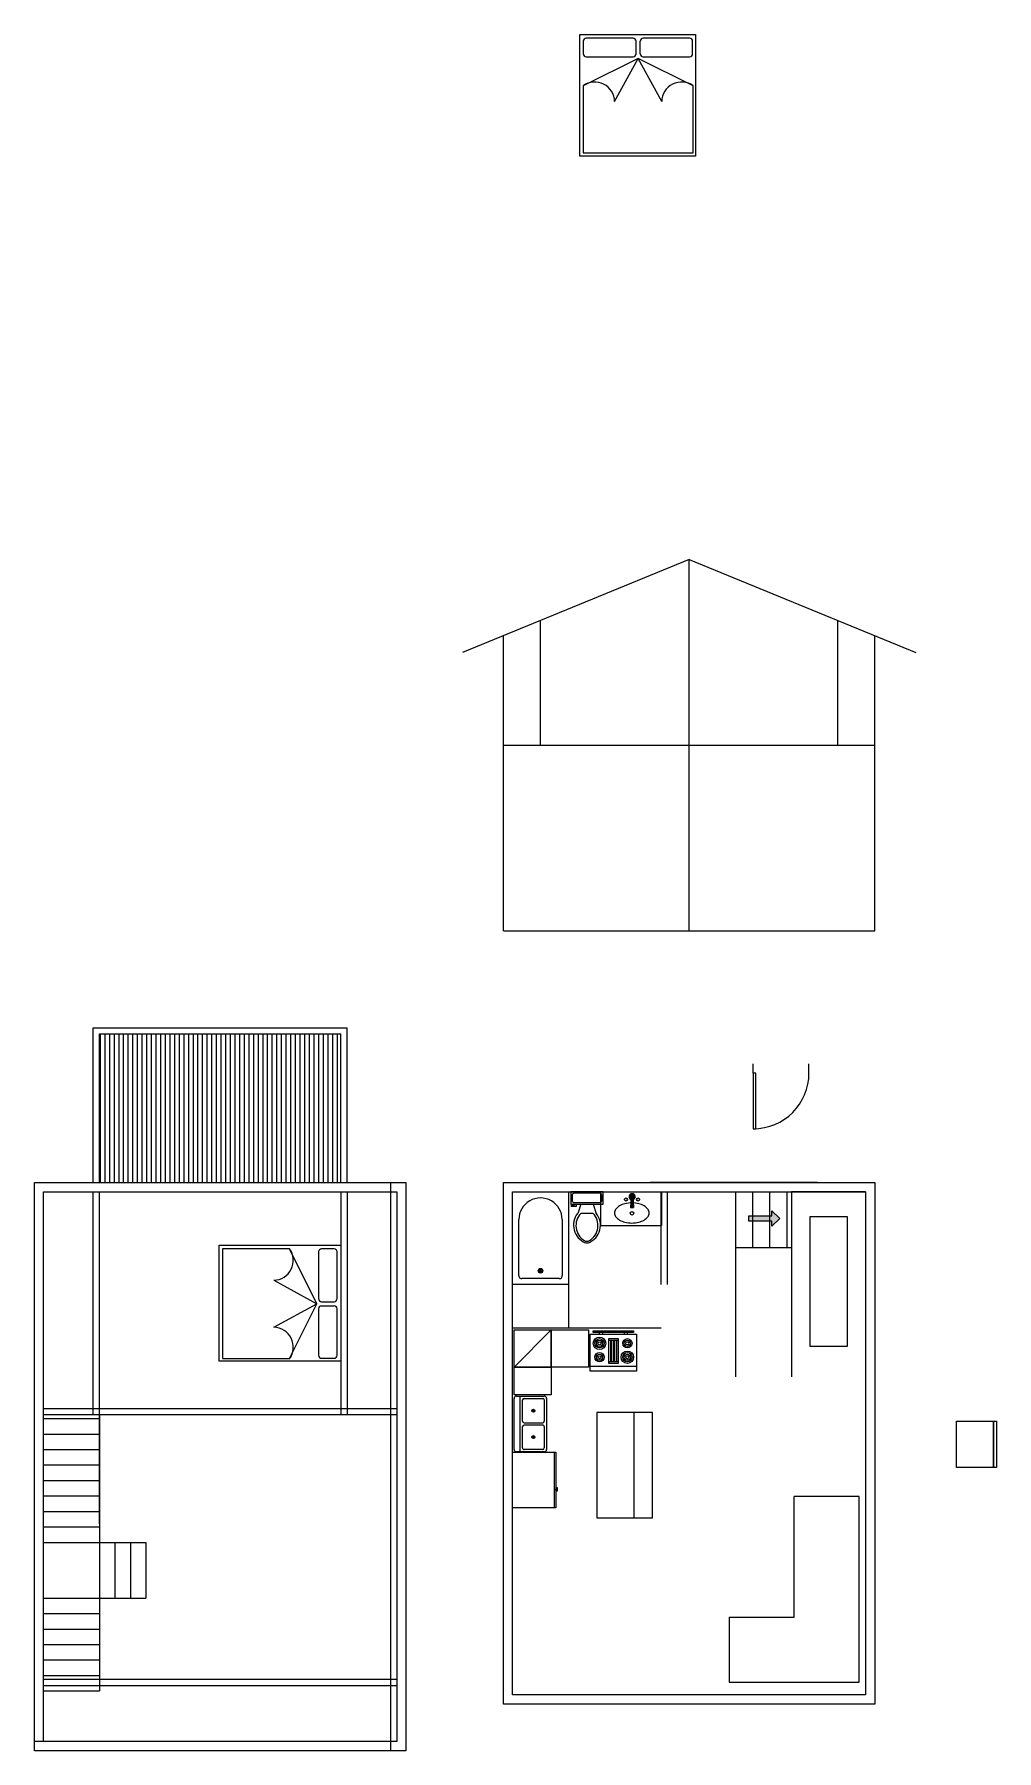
# Model space of a CAD drawing. Header units: inches. Extents: x -1352 to -78, y -2585 to 883.
# Drawn here: x -700 to -78, y -226 to 883 of the extents above; entities outside this region: 1.
import ezdxf

# ---------------------------------------------------------------- set-up
doc = ezdxf.new("R2010")
doc.units = ezdxf.units.IN
doc.header["$MEASUREMENT"] = 0
for name, color, linetype in [('0 @ 1', 7, 'Continuous'), ('Cabinets', 30, 'Continuous'), ('Doors', 82, 'Continuous'), ('Ext Walls', 7, 'Continuous'), ('Furnishings', 213, 'Continuous')]:
    doc.layers.add(name, color=color, linetype=linetype)

# ---------------------------------------------------------------- blocks, each defined once
blk = doc.blocks.new('Refrigerator-2 door - 36 in top')
for p, q in [((0, -26.999999), (36, -26.999999)), ((11, -27.999999), (11, -28.999999)), ((11, -28.999999), (13, -28.999999)), ((12, -26.999999), (12, -28.999999)), ((13, -28.999999), (13, -27.999999))]:
    blk.add_line(p, q)
blk.add_lwpolyline([(0, -27.999999), (0, 0), (36, 0), (36, -27.999999)], close=True)
blk = doc.blocks.new('Range-Oven - 30 in top')
for p, q in [((0, -3), (30, -3)), ((12, -6), (18, -6)), ((13, -20), (13, -6)), ((14, -6), (14, -20)), ((15, -20), (15, -6)), ((16, -6), (16, -20)), ((17, -20), (17, -6)), ((18, -20), (12, -20)), ((6, -24), (6, -25)), ((8, -25), (8, -24)), ((22, -25), (22, -24)), ((24, -24), (24, -25))]:
    blk.add_line(p, q)
for points in [[(0, -24), (0, 0), (30, 0), (30, -24)], [(12, -21), (12, -5), (18, -5), (18, -21)], [(2, -26), (2, -25), (28, -25), (28, -26)]]:
    blk.add_lwpolyline(points, close=True)
for centre, radius in [((6, -9), 4), ((6, -9), 3), ((6, -9), 2), ((6, -9), 1), ((24, -9), 3), ((24, -9), 2), ((24, -9), 1), ((6, -18), 3), ((6, -18), 2), ((6, -18), 1), ((24, -18), 4), ((24, -18), 3), ((24, -18), 2), ((24, -18), 1)]:
    blk.add_circle(centre, radius)
blk = doc.blocks.new('Sink-double - 36 in top')
for p, q in [((-18, -4), (18, -4)), ((-0.75, -18.5), (-0.75, -6.5)), ((0.75, -6.5), (0.75, -18.5))]:
    blk.add_line(p, q)
for points in [[(-16.5, 0), (16.5, 0)], [(-18, -19.5), (-18, -1.5)], [(-16.5, -18.5), (-16.5, -6.5)], [(-15.5, -5.5), (-1.75, -5.5)], [(1.75, -5.5), (15.5, -5.5)], [(16.5, -6.5), (16.5, -18.5)], [(18, -1.5), (18, -19.5)], [(16.5, -21), (-16.5, -21)], [(-1.75, -19.5), (-15.5, -19.5)], [(15.5, -19.5), (1.75, -19.5)]]:
    blk.add_lwpolyline(points)
for centre, radius in [((-8.5, -12.5), 1), ((-8.5, -12.5), 0.5), ((8.5, -12.5), 1), ((8.5, -12.5), 0.5)]:
    blk.add_circle(centre, radius)
for centre, radius, start, end in [((-16.5, -1.5), 1.5, 90, 180), ((16.5, -1.5), 1.5, 0, 90), ((-15.5, -6.5), 1, 90, 180), ((-1.75, -6.5), 1, 0, 90), ((1.75, -6.5), 1, 90, 180), ((15.5, -6.5), 1, 0, 90), ((-16.5, -19.5), 1.5, 180, 270), ((-15.5, -18.5), 1, 180, 270), ((-1.75, -18.5), 1, 270, 0), ((1.75, -18.5), 1, 180, 270), ((15.5, -18.5), 1, 270, 0), ((16.5, -19.5), 1.5, 270, 0)]:
    blk.add_arc(centre, radius, start, end)
blk = doc.blocks.new('A$C46517758')
for p, q in [((0, 0), (0, 2)), ((0, 2), (1.9, 2)), ((1.9, 2), (1.9, 0)), ((0.057, 1.888), (0.057, 1.682)), ((0.875, 1.938), (0.107, 1.938)), ((0.925, 1.682), (0.925, 1.888)), ((0.992, 1.682), (0.992, 1.888)), ((1.803, 1.938), (1.042, 1.938)), ((1.853, 1.682), (1.853, 1.888)), ((0.959, 1.602), (0.057, 1.156)), ((0.107, 1.632), (0.875, 1.632)), ((0.573, 0.898), (0.959, 1.602)), ((1.859, 1.156), (0.959, 1.602)), ((1.345, 0.898), (0.959, 1.602)), ((1.042, 1.632), (1.803, 1.632)), ((0.057, 1.156), (0.057, 0.057)), ((1.859, 0.057), (1.859, 1.156)), ((0.057, 0.057), (1.859, 0.057)), ((1.9, 0), (0, 0))]:
    blk.add_line(p, q)
for centre, radius, start, end in [((0.107, 1.888), 0.05, 90, 180), ((0.875, 1.888), 0.05, 0, 90), ((1.042, 1.888), 0.05, 90, 180), ((1.803, 1.888), 0.05, 0, 90), ((0.107, 1.682), 0.05, 180, 270), ((0.875, 1.682), 0.05, 270, 0), ((1.042, 1.682), 0.05, 180, 270), ((1.803, 1.682), 0.05, 270, 0), ((0.247, 0.892), 0.326, 1.0853, 125.715), ((1.671, 0.892), 0.326, 54.285, 178.9147)]:
    blk.add_arc(centre, radius, start, end)
blk = doc.blocks.new('Bath Tub - 26 x 60 in.')
for p, q in [((8, -18), (10, -18)), ((9, -17), (9, -19))]:
    blk.add_line(p, q)
blk.add_lwpolyline([(0, -36), (0, 0), (60, 0), (60, -36)], close=True)
for points in [[(4, -30), (4, -6)], [(6, -4), (42, -4)], [(42, -32), (6, -32)]]:
    blk.add_lwpolyline(points)
for radius in [1.5, 1]:
    blk.add_circle((9, -18), radius)
for centre, radius, start, end in [((5.75, -5.75), 1.77, 81.8699, 188.1301), ((42, -18), 14, 270, 90), ((5.75, -30.25), 1.77, 171.8699, 278.1301)]:
    blk.add_arc(centre, radius, start, end)
blk = doc.blocks.new('*U16')
for p, q in [((0, 0), (0, -6)), ((-36, 0), (-36, -6))]:
    blk.add_line(p, q)
blk.add_lwpolyline([(0, 0), (0, 36), (-1.75, 36), (-1.75, 0)], close=True)
blk.add_arc((0, 0), 36, 90, 180)
blk = doc.blocks.new('Toilet - top')
for p, q in [((-10, -8.5), (-8, -8.5)), ((-10, -9.5), (-10, -8.5)), ((-7, -9.5), (-10, -9.5)), ((-8, -8.5), (-8, -8)), ((-7, -8), (-7, -9.5)), ((-4, -8), (-6, -14)), ((4, -8), (6, -14)), ((9.5, -6), (9.5, -2)), ((4, -14), (-4, -14))]:
    blk.add_line(p, q)
blk.add_lwpolyline([(10.5, -8), (10.5, 0), (-10.5, 0), (-10.5, -8)], close=True)
for points in [[(-9.5, -2), (-9.5, -6)], [(8.5, -1), (-8.5, -1)], [(-8.5, -7), (8.5, -7)]]:
    blk.add_lwpolyline(points)
for centre, radius, start, end in [((-8.6, -1.9), 0.884, 81.8699, 188.1301), ((-8.6, -6.1), 0.884, 171.8699, 278.1301), ((8.6, -1.9), 0.884, 351.8699, 98.1301), ((8.6, -6.1), 0.884, 261.8699, 8.1301), ((3.5, -21.6), 12.2, 141.4691, 247.9714), ((4.2, -21.8), 11.3, 136.3677, 238.9468), ((-3.5, -21.6), 12.2, 292.0284, 38.5307), ((-4.2, -21.8), 11.3, 301.053, 43.6321), ((0, -27.9), 4, 245.7318, 294.2682), ((0, -29), 4, 254.8605, 285.1395)]:
    blk.add_arc(centre, radius, start, end)
blk = doc.blocks.new('A$C50A015BB')
for p, q in [((0, 0.55), (1, 0.55)), ((0, 0.55), (0, 0)), ((0.493, 0.335), (0.493, 0.295)), ((0.493, 0.335), (0.543, 0.335)), ((0.493, 0.295), (0.543, 0.295)), ((0.498, 0.5), (0.538, 0.5)), ((0.498, 0.5), (0.498, 0.3)), ((0.498, 0.325), (0.538, 0.325)), ((0.498, 0.3), (0.538, 0.3)), ((0.518, 0.5), (0.518, 0.3)), ((0.538, 0.5), (0.538, 0.3)), ((0.543, 0.335), (0.543, 0.295)), ((1, 0.55), (1, 0)), ((0, 0), (1, 0)), ((0, 0), (1, 0))]:
    blk.add_line(p, q)
for centre, radius in [((0.418, 0.424), 0.025), ((0.618, 0.424), 0.025), ((0.518, 0.198), 0.0298)]:
    blk.add_circle(centre, radius)
for centre, radius, start, end in [((0.418, 0.14), 0.208, 120.0686, 144.4178), ((0.477, 0.038), 0.325, 103.4853, 120.0686), ((0.516, -0.123), 0.491, 90, 103.4853), ((0.52, 0.47), 0.0497, 291.7425, 244.2331), ((0.52, 0.47), 0.0397, 297.632, 237.0256), ((0.516, -0.123), 0.491, 76.5147, 90), ((0.554, 0.038), 0.325, 59.9314, 76.5147), ((0.613, 0.14), 0.208, 35.5822, 59.9314), ((0.33, 0.203), 0.0991, 144.4178, 180), ((0.33, 0.203), 0.0991, 180, 215.5822), ((0.418, 0.267), 0.208, 215.5822, 239.9314), ((0.477, 0.368), 0.325, 239.9314, 256.5147), ((0.516, 0.529), 0.491, 256.5147, 270), ((0.516, 0.529), 0.491, 270, 283.4853), ((0.554, 0.368), 0.325, 283.4853, 300.0686), ((0.613, 0.267), 0.208, 300.0686, 324.4178), ((0.702, 0.203), 0.0991, 0, 35.5822), ((0.702, 0.203), 0.0991, 324.4178, 0)]:
    blk.add_arc(centre, radius, start, end)
blk = doc.blocks.new('*U44')
h = blk.add_hatch(color=0)
h.set_gradient(color1=(0, 0, 255), rotation=180, tint=1)
h.paths.add_polyline_path([(0, 0), (0.25, -0.25), (0.085, -0.25), (0.085, -1), (-0.085, -1), (-0.085, -0.25), (-0.25, -0.25)])
at = {"color": 0, "linetype": 'Continuous'}
blk.add_lwpolyline([(0, 0), (0.25, -0.25), (0.085, -0.25), (0.085, -1), (-0.085, -1), (-0.085, -0.25), (-0.25, -0.25)], close=True, dxfattribs=at)
blk = doc.blocks.new('*U40')
h = blk.add_hatch(color=0)
h.set_gradient(color1=(0, 0, 255), rotation=180, tint=1)
h.paths.add_polyline_path([(0, 0), (-0.25, -0.25), (-0.25, -0.085), (-1, -0.085), (-1, 0.085), (-0.25, 0.085), (-0.25, 0.25)])
at = {"color": 0, "linetype": 'Continuous'}
blk.add_lwpolyline([(0, 0), (-0.25, -0.25), (-0.25, -0.085), (-1, -0.085), (-1, 0.085), (-0.25, 0.085), (-0.25, 0.25)], close=True, dxfattribs=at)

msp = doc.modelspace()

# ---------------------------------------------------------------- hatches: boundary and pattern name
h = msp.add_hatch()
h.set_pattern_fill('ANSI31', color=256, scale=24, angle=135)
h.set_pattern_definition([(90, (500.8782, -31.8225), (-3, 9e-16), [])])
h.paths.add_polyline_path([(-501.8, 141.5), (-501.8, 237.5), (-657.8, 237.5), (-657.8, 141.5)])

# ---------------------------------------------------------------- linework, layer by layer
for p, q in [((-276.9, 544), (-423.3, 483.8)), ((-276.9, 304), (-276.9, 544)), ((-276.9, 544), (-130.4, 483.8)), ((-372.9, 424), (-372.9, 504.6)), ((-180.9, 424), (-180.9, 504.6)), ((-396.9, 304), (-396.9, 494.7)), ((-156.9, 304), (-156.9, 494.7)), ((-396.9, 424), (-372.9, 424)), ((-661.8, 141.5), (-661.8, 241.5)), ((-657.8, 141.5), (-657.8, 237.5)), ((-501.8, 141.5), (-501.8, 237.5)), ((-497.8, 141.5), (-497.8, 241.5)), ((-390.9, 135.5), (-330.9, 135.5)), ((-390.9, 135.5), (-294.9, 135.5)), ((-294.9, 75.5), (-294.9, 135.5)), ((-290.9, 75.5), (-290.9, 135.5)), ((-246.9, 135.5), (-246.9, 16)), ((-246.9, 135.5), (-246.9, 99.5)), ((-235.9, 135.5), (-235.9, 99.5)), ((-224.9, 135.5), (-224.9, 99.5)), ((-213.9, 135.5), (-213.9, 99.5)), ((-162.9, 135.5), (-210.9, 135.5)), ((-210.9, 135.5), (-210.9, 16)), ((-246.9, 99.5), (-210.9, 99.5)), ((-354.9, 75.5), (-354.9, 47.5)), ((-390.9, 47.5), (-294.9, 47.5)), ((-693.8, -149.6), (-693.8, -8.5)), ((-693.8, -11), (-657.8, -11)), ((-657.8, -79), (-657.8, -8.5)), ((-657.8, -8.5), (-657.8, -187)), ((-693.8, -21), (-657.8, -21)), ((-693.8, -31), (-657.8, -31)), ((-693.8, -41), (-657.8, -41)), ((-693.8, -51), (-657.8, -51)), ((-693.8, -61), (-657.8, -61)), ((-209.1, -139.4), (-209.1, -61.4)), ((-167.1, -61.4), (-209.1, -61.4)), ((-167.1, -181.4), (-167.1, -61.4)), ((-693.8, -71), (-657.8, -71)), ((-693.8, -81), (-657.8, -81)), ((-693.8, -91), (-627.8, -91)), ((-647.8, -91), (-647.8, -127)), ((-637.8, -91), (-637.8, -127)), ((-627.8, -91), (-627.8, -127)), ((-693.8, -127), (-627.8, -127)), ((-693.8, -137), (-657.8, -137)), ((-251.1, -139.4), (-251.1, -181.4)), ((-251.1, -139.4), (-209.1, -139.4)), ((-693.8, -147), (-657.8, -147)), ((-693.8, -157), (-657.8, -157)), ((-693.8, -167), (-657.8, -167)), ((-693.8, -177), (-657.8, -177)), ((-693.8, -187), (-657.8, -187)), ((-251.1, -181.4), (-167.1, -181.4))]:
    msp.add_line(p, q)
msp.add_lwpolyline([(-194.1, 141.5), (-302.1, 141.5)])
at = {"elevation": 121.3}
msp.add_lwpolyline([(-198.8, 35.5), (-198.8, 119.5), (-174.8, 119.5), (-174.8, 35.5)], close=True, dxfattribs=at)
at = {"layer": 'Cabinets'}
for p, q in [((-390, 22.2), (-366, 46.2)), ((-312.6, -7.2, 121.3), (-312.6, -75.1, 121.3))]:
    msp.add_line(p, q, dxfattribs=at)
for points in [[(-390, 22.2), (-390, 46.2), (-366, 46.2), (-366, 22.2)], [(-366, 22.2), (-366, 46.2), (-342, 46.2), (-342, 22.2)], [(-366, 4.2), (-390, 4.2), (-390, 22.2), (-366, 22.2)], [(-104.3, -42.7), (-104.3, -12.7), (-80.3, -12.7), (-80.3, -42.7)], [(-80.3, -42.7), (-80.3, -12.7), (-78.3, -12.7), (-78.3, -42.7)]]:
    msp.add_lwpolyline(points, close=True, dxfattribs=at)
at = {"layer": 'Cabinets', "elevation": 121.3}
msp.add_lwpolyline([(-336.6, -7.2), (-336.6, -75.1), (-300.6, -75.1), (-300.6, -7.2)], close=True, dxfattribs=at)
at = {"layer": 'Ext Walls'}
for p, q in [((-396.9, 424), (-156.9, 424)), ((-396.9, 304), (-156.9, 304)), ((-661.8, 241.5), (-497.8, 241.5)), ((-657.8, 237.5), (-501.8, 237.5)), ((-699.8, -225.6), (-699.8, 141.5)), ((-699.8, 141.5), (-459.8, 141.5)), ((-693.8, -219.6), (-693.8, 135.5)), ((-693.8, 135.5), (-465.8, 135.5)), ((-661.8, -8.5), (-661.8, 135.5)), ((-657.8, -8.5), (-657.8, 135.5)), ((-501.8, 135.5), (-501.8, -8.5)), ((-497.8, 135.5), (-497.8, -8.5)), ((-469.8, 141.5), (-469.8, -225.6)), ((-465.8, 135.5), (-465.8, -219.6)), ((-459.8, 141.5), (-459.8, -225.6)), ((-396.9, -195.6), (-396.9, 141.5)), ((-396.9, 141.5), (-156.9, 141.5)), ((-390.9, -189.6), (-390.9, 135.5)), ((-390.9, 135.5), (-162.9, 135.5)), ((-162.9, 135.5), (-162.9, -189.6)), ((-156.9, 141.5), (-156.9, -195.6)), ((-693.8, -4.5), (-465.8, -4.5)), ((-693.8, -8.5), (-465.8, -8.5)), ((-465.8, -179.6), (-693.8, -179.6)), ((-465.8, -183.6), (-693.8, -183.6)), ((-156.9, -195.6), (-396.9, -195.6)), ((-162.9, -189.6), (-390.9, -189.6)), ((-465.8, -219.6), (-699.8, -219.6)), ((-459.8, -225.6), (-699.8, -225.6))]:
    msp.add_line(p, q, dxfattribs=at)

# ---------------------------------------------------------------- block references
at = {"layer": '0 @ 1', "rotation": 270}
for name, p, xscale, yscale, zscale in [('*U44', (-218.4, 118.2, 121.3), 20, 20, 20), ('*U40', (-1346.8, -2585.4, 2790.8), 22, 22, 22)]:
    msp.add_blockref(name, p, dxfattribs=dict(at, xscale=xscale, yscale=yscale, zscale=zscale))
at = {"layer": 'Cabinets'}
for name, p, rotation in [('Range-Oven - 30 in top', (-310.8, 19.6), 180), ('Sink-double - 36 in top', (-390, -14.5), 89.99999999999999), ('Refrigerator-2 door - 36 in top', (-390.9, -68.8), 90)]:
    msp.add_blockref(name, p, dxfattribs=dict(at, rotation=rotation))
at = {"layer": 'Doors', "rotation": 180}
msp.add_blockref('*U16', (-235.5, 212.2), dxfattribs=at)
at = {"layer": 'Furnishings', "xscale": 39.37007874, "yscale": 39.37007874, "zscale": 39.37007874}
msp.add_blockref('A$C46517758', (-347.6, 804.5), dxfattribs=at)
at = {"layer": 'Furnishings', "rotation": 89.99999999999999}
msp.add_blockref('Bath Tub - 26 x 60 in.', (-390.9, 75.5), dxfattribs=at)
at = {"layer": 'Furnishings'}
msp.add_blockref('Toilet - top', (-342.9, 135.5), dxfattribs=at)
at = {"layer": 'Furnishings', "color": 7, "xscale": 39.37007874, "yscale": 39.37007874, "zscale": 39.37007874}
msp.add_blockref('A$C50A015BB', (-334.2, 113.8), dxfattribs=at)
at = {"layer": 'Furnishings', "xscale": 39.37007874, "yscale": 39.37007874, "zscale": 39.37007874, "rotation": 270}
msp.add_blockref('A$C46517758', (-580.5, 100.9), dxfattribs=at)

doc.saveas('drawing.dxf')
